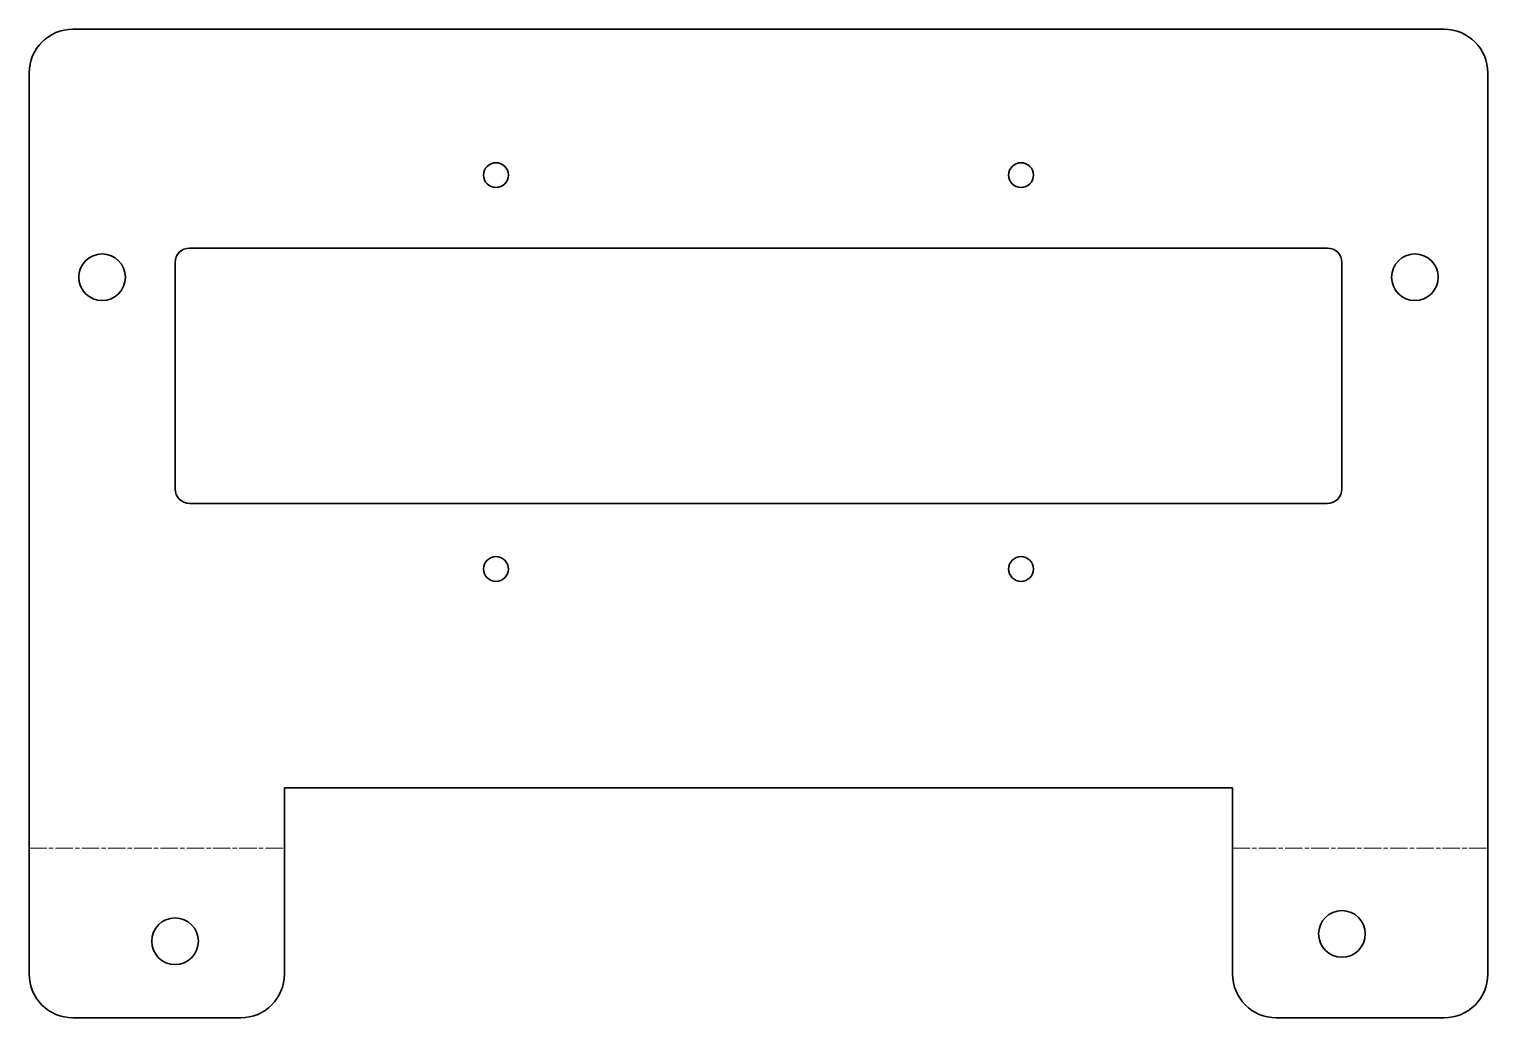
# Model space of a CAD drawing. Header units: millimetres. Extents: x 0 to 200, y 0 to 136.
import ezdxf

# ---------------------------------------------------------------- set-up
doc = ezdxf.new("R2010")
doc.units = ezdxf.units.MM
doc.linetypes.add('Chain', pattern=[13.68, 9.12, -1.14, 2.28, -1.14])
doc.layers.add('SIMUMAK Bend Centerline (ISO)', color=7, linetype='Chain', lineweight=9)
doc.layers.add('SIMUMAK Visible (ISO)', color=7, linetype='Continuous', lineweight=35)

# ---------------------------------------------------------------- blocks, each defined once
blk = doc.blocks.new('2DOF-150-17-CHEL-02_Sheet_VIEW1')
at = {"layer": 'SIMUMAK Bend Centerline (ISO)', "ltscale": 0.263158}
for p, q in [((-100, -44.5), (-65, -44.5)), ((65, -44.5), (100, -44.5))]:
    blk.add_line(p, q, dxfattribs=at)
at = {"layer": 'SIMUMAK Visible (ISO)'}
for p, q in [((94, 67.76), (-94, 67.76)), ((-100, 61.76), (-100, -61.76)), ((100, 61.76), (100, -61.76)), ((-78, 37.76), (78, 37.76)), ((-80, 4.76), (-80, 35.76)), ((80, 35.76), (80, 4.76)), ((78, 2.76), (-78, 2.76)), ((-65, -36.24), (65, -36.24)), ((-65, -61.76), (-65, -36.24)), ((65, -36.24), (65, -61.76)), ((-71, -67.76), (-94, -67.76)), ((94, -67.76), (71, -67.76))]:
    blk.add_line(p, q, dxfattribs=at)
for centre, radius in [((-36, 47.76), 1.7), ((36, 47.76), 1.7), ((-90, 33.76), 3.2), ((90, 33.76), 3.2), ((-36, -6.24), 1.7), ((36, -6.24), 1.7), ((80, -56.26), 3.2), ((-80, -57.26), 3.2)]:
    blk.add_circle(centre, radius, dxfattribs=at)
at = {"layer": 'SIMUMAK Visible (ISO)', "extrusion": (0, 0, -1)}
for centre, radius, start, end in [((94, 61.76), 6, 0, 90), ((-94, 61.76), 6, 90, 180), ((78, 35.76), 2, 0, 90), ((-78, 35.76), 2, 90, 180), ((78, 4.76), 2, 270, 0), ((-78, 4.76), 2, 180, 270), ((94, -61.76), 6, 270, 360), ((71, -61.76), 6, 180, 270), ((-71, -61.76), 6, 270, 360), ((-94, -61.76), 6, 180, 270)]:
    blk.add_arc(centre, radius, start, end, dxfattribs=at)

msp = doc.modelspace()

# ---------------------------------------------------------------- block references
msp.add_blockref('2DOF-150-17-CHEL-02_Sheet_VIEW1', (100, 67.76))

doc.saveas('drawing.dxf')
